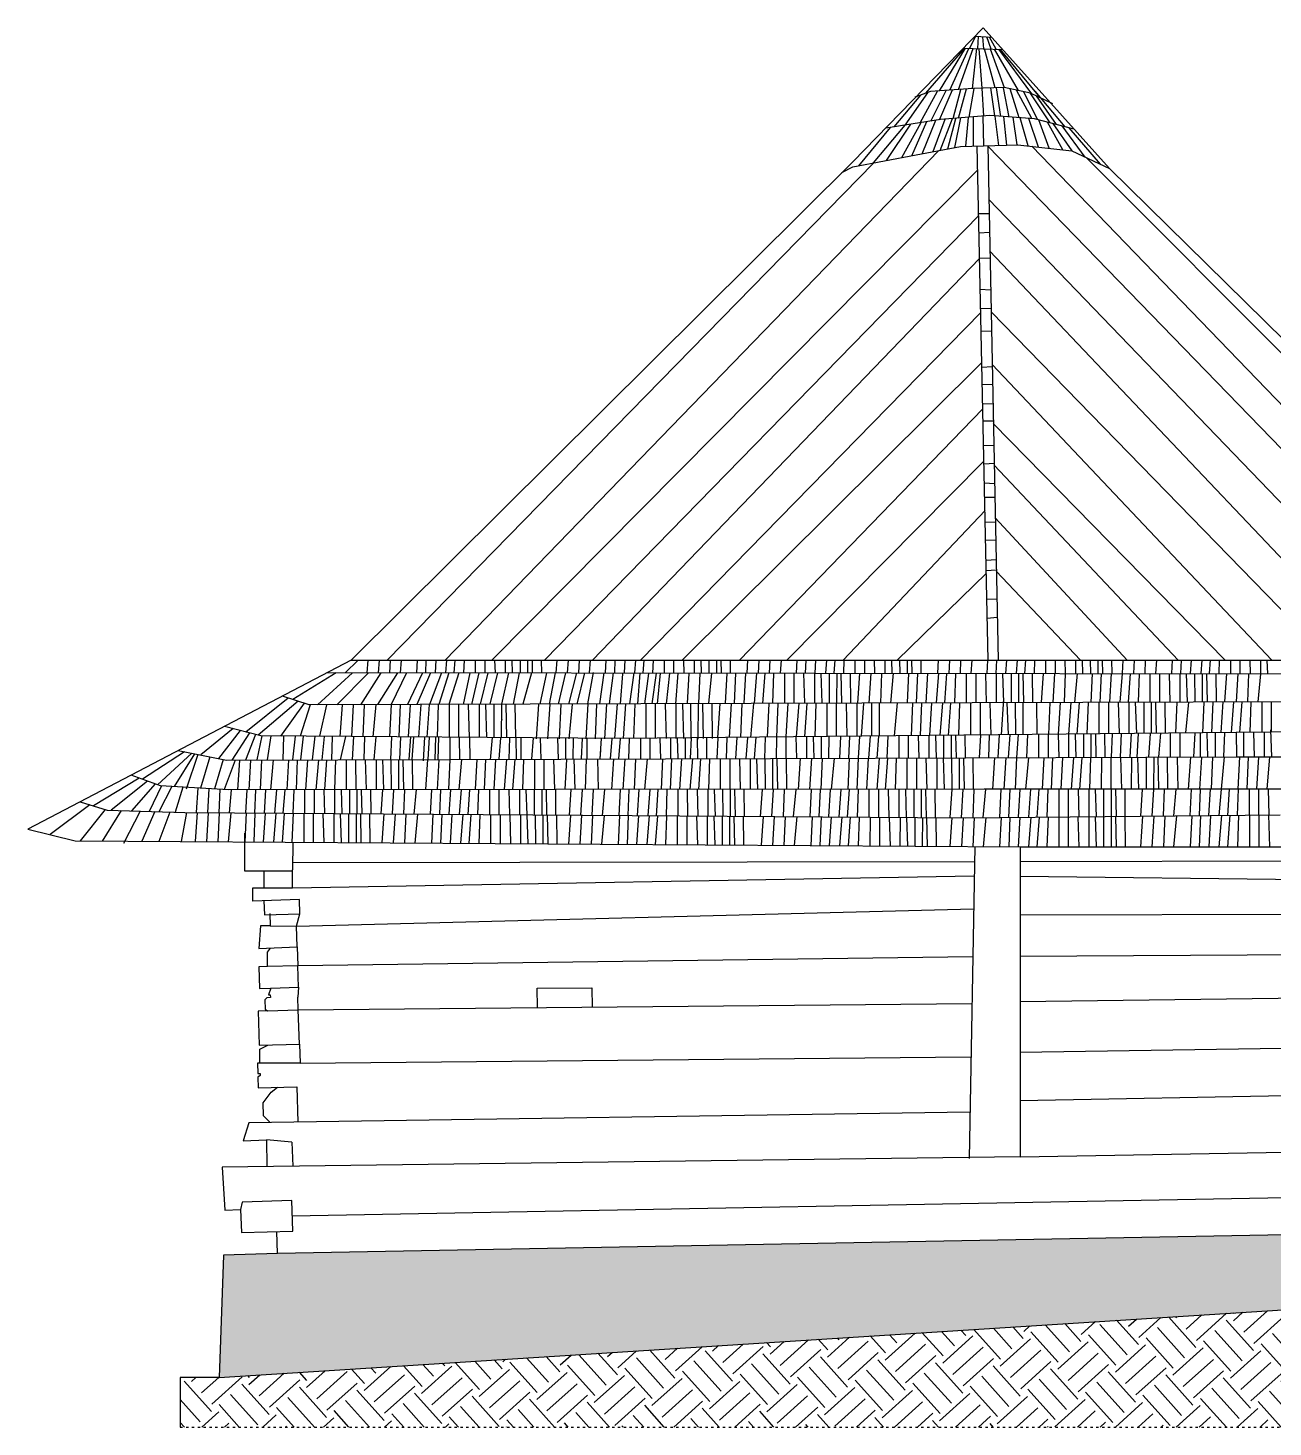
# Model space of a CAD drawing. Header units: millimetres. Extents: x -324080 to 120693, y -32448 to 53734.
# Drawn here: x 58922 to 65323, y 26718 to 33910 of the extents above; entities that cross this region are included whole.
import ezdxf

# ---------------------------------------------------------------- set-up
doc = ezdxf.new("R2010")
doc.units = ezdxf.units.MM
doc.linetypes.add('ACAD_ISO03W100', pattern=[30, 12, -18])

msp = doc.modelspace()

# ---------------------------------------------------------------- hatches: boundary and pattern name
at = {"transparency": 33554687}
h = msp.add_hatch(dxfattribs=at)
h.set_pattern_fill('GRAVEL', color=256, scale=22, angle=1.725713)
h.set_pattern_definition([(229.7385, (1336.146, -1239.92), (-4316.91894, -5161.54431), [75.1787, -7442.7064]), (186.695454, (1287.56, -1297.288), (6685.730477, 760.4845735), [129.009, -12771.8908]), (134.23616, (1159.43, -1312.33), (5770.575363, -5975.730434), [90.966, -9005.639]), (268.999402, (945.805, -1458.53), (221.983242, 11187.759243), [117.481, -11630.6162]), (294.559368, (943.753, -1575.992), (-2994.670757, 6618.417818), [115.1994, -11404.7577]), (358.999402, (991.634, -1680.77), (-11187.759243, 221.983242), [117.481, -11630.6162]), (39.419954, (1109.097, -1682.821), (-7092.8235434, -5804.2316926), [155.3626, -15380.8854]), (73.981042, (1229.117, -1584.166), (3539.606234, 12405.8213444), [146.6783, -14521.1565]), (123.15528, (1269.593, -1443.183), (-4687.138585, 7126.479875), [117.879, -11670.02]), (176.96207, (1205.124, -1344.496), (6160.840258, -373.436733), [134.577, -6594.266]), (224.12315, (1070.737, -1337.364), (-6517.448824, -6345.9500807), [174.037, -17229.69]), (140.53979, (1498.934, -1447.455), (-4010.79487, 3233.482164), [59.401, -5880.7245]), (173.19495, (1453.072, -1409.703), (7294.761532, -898.326953), [113.01, -11188.0206]), (226.7257, (1340.86, -1396.3), (16.8282, -558.5466), [79.026, -711.2365]), (204.9243, (1299.74, -1330.464), (2759.07644, 1201.233936), [42.557, -4213.137]), (293.52712, (1261.15, -1348.4), (-609.03105, 1658.8115), [60.1844, -2949.0457]), (32.68947, (1285.17, -1403.58), (1641.98333, 1167.5776), [97.7503, -3160.5856]), (163.29076, (1367.44, -1350.79), (1133.92127, -524.89022), [70.683, -1696.3976]), (18.115254, (937.19, -1358.16), (5534.981042, 1843.921318), [99.0194, -9802.942]), (72.07189, (1031.3, -1327.37), (-2049.076393, -6211.324755), [83.0718, -8224.0874]), (294.9243, (1364.074, -1239.08), (-1201.233936, 2759.07644), [85.1136, -4170.5804]), (345.336173, (1399.942, -1316.264), (-5635.950036, 1507.358005), [99.0194, -9802.942]), (341.16967, (947.624, -1704.46), (-2826.3891, 1032.95228), [95.4877, -4678.9015]), (296.500854, (1038, -1735.28), (-2977.842595, 6059.871263), [80.008, -7920.7905]), (68.52712, (1386.49, -1797.456), (1032.95228, 2826.3891), [85.1136, -4170.5804]), (19.07974, (1417.644, -1718.25), (-7193.792538, -2452.95237), [93.6722, -9273.5227]), (71.16967, (1112.8, -1805.7), (-1032.95228, -2826.3891), [47.744, -4726.6454]), (103.03565, (1352.97, -1798.47), (-625.85922, 2217.35805), [28.4932, -2820.839]), (167.68947, (1346.55, -1770.7), (1692.46783, -508.06206), [115.1994, -2188.792]), (187.73472, (1233.997, -1746.145), (5568.637373, 726.828211), [106.7587, -10569.1003]), (305.41578, (1286.69, -1453.85), (-592.2029, 1100.26494), [80.5913, -1934.191]), (354.88294, (1333.39, -1519.529), (9528.947747, -831.014291), [140.7025, -13929.522]), (62.67111, (1473.53, -1532.08), (-2116.389056, -3977.13854), [57.532, -5695.6663]), (91.7257, (1499.94, -1480.97), (-575.3747, 541.7184), [33.528, -525.272]), (121.98215, (1222.32, -1729.725), (2351.983375, -3842.513215), [77.6307, -7685.467]), (49.7385, (1181.204, -1663.877), (4316.91894, 5161.54431), [150.3574, -7367.5277]), (1.7257, (1278.4, -1549.14), (541.7184, 575.3747), [145.288, -413.512]), (327.03056, (1423.6, -1544.764), (5703.2627, -3741.544217), [88.354, -8747.0497]), (255.78032, (1497.724, -1592.845), (-491.23389, -2251.01438), [81.3624, -3986.763]), (209.37169, (1477.738, -1671.715), (-10444.1028674, -5905.2006854), [132.472, -13114.742]), (177.151792, (1362.294, -1736.689), (-7277.933366, 339.7804003), [140.1465, -13874.4862])])
h.paths.add_polyline_path([(60205.56, 27609.53), (59927.62, 27601.16), (59904.89, 26972.75), (68080.18, 27493.37), (68063.37, 27757.38), (67597.67, 27750.06), (67334.47, 27742.13)])
h = msp.add_hatch(dxfattribs=at)
h.set_pattern_fill('EARTH', color=256, scale=33, angle=42)
h.paths.add_polyline_path([(68280.18, 27493.37), (68080.18, 27493.37), (59904.89, 26972.75), (59704.89, 26972.75), (59704.89, 26717.9), (68280.18, 26717.9)])

# ---------------------------------------------------------------- linework, layer by layer
for p, q in [((63832.78, 33910.44), (63162.67, 33222.47)), ((63801.43, 33878.25), (63801.43, 33878.26)), ((63832.78, 33910.44), (64482.99, 33188.11)), ((63538.41, 33575.67), (63739.25, 33805.96)), ((63609.3, 33586.62), (63742.79, 33805.86)), ((63661.63, 33590.6), (63759.22, 33805.4)), ((63732.02, 33806.17), (63934.12, 33800.43)), ((63763.54, 33805.28), (63796.11, 33868)), ((63791.74, 33868.31), (63877.05, 33862.38)), ((63805.09, 33804.1), (63808.66, 33867.13)), ((63836.67, 33803.2), (63831.79, 33865.52)), ((63873.81, 33802.15), (63852.45, 33864.09)), ((63899.42, 33801.42), (63865.98, 33863.15)), ((63706.47, 33594), (63781.4, 33804.77)), ((63777.67, 33599.42), (63800.38, 33804.23)), ((63827.86, 33600.78), (63812.8, 33803.88)), ((63895.42, 33602.47), (63839.27, 33803.13)), ((63943.06, 33603.21), (63870.16, 33802.25)), ((64014.54, 33588.61), (63891.39, 33801.65)), ((64083.85, 33572.23), (63914.38, 33800.99)), ((64117.91, 33564.17), (63919.97, 33800.84)), ((63779.82, 33599.58), (63562.32, 33583.05)), ((63564.37, 33432.05), (63643.04, 33589.18)), ((63608.65, 33438.89), (63676.17, 33591.7)), ((63679.06, 33444.81), (63718.27, 33594.9)), ((63706.03, 33446.95), (63747.31, 33597.11)), ((63760.67, 33451.28), (63787, 33599.76)), ((63941.12, 33603.61), (63779.82, 33599.58)), ((63836.5, 33457.29), (63828, 33600.78)), ((63892.34, 33457.94), (63871.94, 33601.88)), ((63924.41, 33455.66), (63902.23, 33602.64)), ((63966.51, 33452.67), (63937.71, 33603.52)), ((64075.92, 33576.07), (63941.12, 33603.61)), ((64018.32, 33448.99), (63971.37, 33597.43)), ((64083.76, 33444.34), (64005.29, 33590.5)), ((63376.17, 33402.96), (63513.43, 33565.28)), ((63431.38, 33411.49), (63548.36, 33576.81)), ((63562.32, 33583.05), (63482.48, 33554.03)), ((63509.53, 33423.57), (63599.02, 33585.84)), ((64114.76, 33438.93), (64039.92, 33583.42)), ((64178.05, 33422.7), (64074.68, 33576.32)), ((64190.75, 33520.49), (64075.92, 33576.07)), ((64255.22, 33402.59), (64099.75, 33585.93)), ((64209.65, 33414.37), (64106.51, 33561.26)), ((63867.26, 33459.72), (63613.25, 33439.6)), ((63651.88, 33288.92), (63692.15, 33445.85)), ((63687.86, 33295.7), (63717.75, 33447.88)), ((63743.7, 33301.99), (63757.25, 33451.01)), ((63783.41, 33303.19), (63783.83, 33453.11)), ((63836.95, 33304.8), (63833.76, 33457.07)), ((64097.4, 33443.38), (63867.26, 33459.72)), ((63913.46, 33307.11), (63894.25, 33457.81)), ((63954.98, 33308.36), (63939, 33454.63)), ((64008.37, 33309.97), (63986.85, 33451.23)), ((64063.9, 33304.19), (64023.98, 33448.59)), ((64117.42, 33298.14), (64068.47, 33445.43)), ((63354.8, 33399.66), (63191.92, 33202.25)), ((63269.48, 33216.86), (63431.58, 33411.53)), ((63613.25, 33439.6), (63332.49, 33396.21)), ((63335.94, 33229.39), (63461.74, 33416.19)), ((63414.65, 33244.22), (63514.78, 33424.38)), ((63466.47, 33253.98), (63543.51, 33428.82)), ((63519.81, 33264.03), (63590.13, 33436.03)), ((63576.31, 33274.68), (63637.33, 33441.51)), ((63611.57, 33281.32), (63676.27, 33444.59)), ((64300.44, 33390.9), (64097.4, 33443.38)), ((64173.15, 33291.85), (64119.09, 33437.82)), ((64242.08, 33284.06), (64163.2, 33426.51)), ((64290.27, 33278.27), (64193.14, 33418.83)), ((64357.57, 33246.78), (64239.12, 33406.9)), ((64436.59, 33209.82), (64274.91, 33397.5)), ((63717.03, 33301.19), (64011.81, 33310.07)), ((63858.94, 30660.73), (63802.62, 33303.77)), ((63856.26, 33305.39), (63910.11, 30660.73)), ((66421.29, 30660.73), (63856.32, 33302.54)), ((64011.81, 33310.07), (64289.29, 33278.73)), ((64083.25, 33302), (66634.11, 30660.73)), ((61066.98, 30660.73), (63605.85, 33280.24)), ((63163.3, 33196.86), (63488.32, 33258.1)), ((63488.32, 33258.1), (63717.03, 33301.19)), ((64289.29, 33278.73), (64483.03, 33188.09)), ((66940.28, 30660.73), (64363.03, 33244.23)), ((63162.67, 33222.47), (60584.37, 30660.73)), ((60768.25, 30660.73), (63271.05, 33217.16)), ((63805.23, 33181.32), (61306.64, 30660.73)), ((63107.24, 33167.4), (63163.3, 33196.86)), ((67052.18, 30660.73), (64482.92, 33188.19)), ((63861.89, 33029.03), (66143.21, 30660.73)), ((63810.23, 32946.85), (61577.52, 30660.73)), ((63810.03, 32956.12), (63863.35, 32957.15)), ((63812.12, 32858.03), (63865.31, 32860.67)), ((63814.86, 32729.25), (63868.03, 32727.47)), ((65863.72, 30660.73), (63867.29, 32763.84)), ((61823.77, 30660.73), (63814.94, 32725.79)), ((63818.32, 32566.97), (63871.34, 32564.75)), ((62071.73, 30660.73), (63820.88, 32447.12)), ((63820.43, 32468.11), (63873.26, 32470.55)), ((63873.66, 32450.54), (65618.16, 30660.73)), ((63822.86, 32354.12), (63875.66, 32352.41)), ((63826.34, 32190.81), (62286.12, 30660.73)), ((63826.87, 32165.88), (63879.39, 32169.32)), ((65317.45, 30660.73), (63879.16, 32180.74)), ((63828.75, 32077.81), (63881.22, 32079.39)), ((62580.98, 30660.73), (63831.42, 31952.53)), ((63830.88, 31977.88), (63883.26, 31979.45)), ((63832.73, 31890.89), (63885.05, 31891.18)), ((63871.84, 31891.17), (63871.9, 31891.11)), ((63885.33, 31877.4), (65077.78, 30660.73)), ((63835.43, 31763.97), (63887.61, 31765.54)), ((63837.14, 31684.09), (62823.29, 30660.73)), ((63837.45, 31669.19), (63889.5, 31672.81)), ((64835.13, 30660.73), (63889.72, 31662.04)), ((63839.51, 31572.69), (63891.61, 31569.02)), ((63841.08, 31499.18), (63893.06, 31498.18)), ((63113.33, 30660.73), (63842.55, 31429.83)), ((63843.79, 31371.81), (63895.66, 31370.43)), ((64573.13, 30660.73), (63895.23, 31391.59)), ((63845.77, 31278.84), (63897.54, 31277.91)), ((63848.01, 31173.7), (63899.59, 31177.15)), ((63390.78, 30660.73), (63849.42, 31107.5)), ((63849.14, 31120.84), (63900.68, 31123.9)), ((64334.11, 30660.73), (63900.81, 31117.49)), ((63852.27, 30973.98), (63903.69, 30976.01)), ((63854.35, 30876.3), (63905.63, 30880.74)), ((60584.37, 30660.73), (58921.79, 29792.04)), ((60620.33, 30660.73), (60552.6, 30595.98)), ((60584.37, 30660.73), (67052.18, 30660.73)), ((60668.95, 30660.73), (60664.49, 30595.86)), ((60727.01, 30660.73), (60723.13, 30595.79)), ((60783.72, 30660.73), (60780.97, 30595.73)), ((60841.42, 30660.73), (60835.5, 30595.67)), ((60922.18, 30660.73), (60918.9, 30595.58)), ((60968.04, 30660.73), (60965.36, 30595.53)), ((61018.91, 30660.73), (61014.97, 30595.47)), ((61074.06, 30660.73), (61068.82, 30595.42)), ((61116.6, 30660.73), (61111.87, 30595.37)), ((61164.23, 30660.73), (61161.88, 30595.31)), ((61221.48, 30660.73), (61221.34, 30595.25)), ((61270.16, 30660.73), (61270.27, 30595.2)), ((61321.37, 30660.73), (61323.27, 30595.14)), ((61375.69, 30660.73), (61375.59, 30595.08)), ((61409.89, 30660.73), (61412.06, 30595.04)), ((61451.64, 30660.73), (61451.89, 30595)), ((61491.9, 30594.95), (61492.13, 30660.73)), ((61516.6, 30594.93), (61515.18, 30660.73)), ((61563.23, 30594.88), (61562.48, 30660.73)), ((61640.55, 30660.73), (61636.02, 30594.8)), ((61698.57, 30660.73), (61694.62, 30594.73)), ((61755.21, 30660.73), (61752.42, 30594.67)), ((61813.11, 30660.73), (61807.08, 30594.61)), ((61893.7, 30660.73), (61890.37, 30594.52)), ((61939.53, 30660.73), (61936.8, 30594.47)), ((61990.47, 30660.73), (61986.47, 30594.42)), ((62045.7, 30660.73), (62040.38, 30594.36)), ((62088.21, 30660.73), (62083.4, 30594.31)), ((62135.69, 30660.73), (62133.31, 30594.26)), ((62192.81, 30660.73), (62192.67, 30594.19)), ((62241.48, 30660.73), (62241.59, 30594.14)), ((62292.58, 30660.73), (62294.51, 30594.08)), ((62347.02, 30660.73), (62346.92, 30594.02)), ((62381.09, 30660.73), (62383.28, 30593.98)), ((62422.95, 30660.73), (62423.2, 30593.94)), ((62463.23, 30593.9), (62463.47, 30660.73)), ((62487.86, 30593.87), (62486.42, 30660.73)), ((62534.52, 30593.82), (62533.76, 30660.73)), ((62622.03, 30660.73), (62617.42, 30593.73)), ((62679.95, 30660.73), (62675.94, 30593.66)), ((62736.42, 30660.73), (62733.57, 30593.6)), ((62794.82, 30660.73), (62788.7, 30593.54)), ((62874.99, 30660.73), (62871.6, 30593.45)), ((62920.72, 30660.73), (62917.95, 30593.4)), ((62971.86, 30660.73), (62967.8, 30593.35)), ((63027.3, 30660.73), (63021.89, 30593.29)), ((63069.72, 30660.73), (63064.84, 30593.24)), ((63116.83, 30660.73), (63114.4, 30593.19)), ((63173.59, 30660.73), (63173.45, 30593.12)), ((63222.22, 30660.73), (63222.33, 30593.07)), ((63273.04, 30660.73), (63275, 30593.01)), ((63327.8, 30660.73), (63327.7, 30592.95)), ((63361.5, 30660.73), (63363.73, 30592.91)), ((63403.67, 30660.73), (63403.92, 30592.87)), ((63444.02, 30592.83), (63444.26, 30660.73)), ((63468.42, 30592.8), (63466.96, 30660.73)), ((63515.17, 30592.75), (63514.4, 30660.73)), ((63602.52, 30660.73), (63597.84, 30592.66)), ((63660.44, 30660.73), (63656.37, 30592.6)), ((63716.9, 30660.73), (63714.01, 30592.53)), ((63775.32, 30660.73), (63769.11, 30592.47)), ((63855.47, 30660.73), (63852.03, 30592.38)), ((63901.2, 30660.73), (63898.38, 30592.33)), ((63952.35, 30660.73), (63948.22, 30592.28)), ((64007.79, 30660.73), (64002.3, 30592.22)), ((64050.22, 30660.73), (64045.26, 30592.17)), ((64097.3, 30660.73), (64094.84, 30592.12)), ((64154.05, 30660.73), (64153.91, 30592.05)), ((64202.68, 30660.73), (64202.79, 30592)), ((64253.48, 30660.73), (64255.48, 30591.94)), ((64308.26, 30660.73), (64308.15, 30591.89)), ((64341.95, 30660.73), (64344.21, 30591.85)), ((64384.12, 30660.73), (64384.38, 30591.8)), ((64424.48, 30591.76), (64424.72, 30660.73)), ((64448.89, 30591.73), (64447.41, 30660.73)), ((64495.64, 30591.68), (64494.86, 30660.73)), ((64552.1, 30660.73), (64547.35, 30591.63)), ((64610.1, 30660.73), (64605.96, 30591.56)), ((64666.7, 30660.73), (64663.77, 30591.5)), ((64724.71, 30660.73), (64718.4, 30591.44)), ((64805.21, 30660.73), (64801.72, 30591.35)), ((64851.01, 30660.73), (64848.16, 30591.3)), ((64902, 30660.73), (64897.81, 30591.24)), ((64957.27, 30660.73), (64951.7, 30591.18)), ((64999.76, 30660.73), (64994.73, 30591.14)), ((65047.17, 30660.73), (65044.67, 30591.08)), ((65104.2, 30660.73), (65104.06, 30591.02)), ((65152.86, 30660.73), (65152.98, 30590.97)), ((65203.9, 30660.73), (65205.93, 30590.91)), ((65258.42, 30660.73), (65258.31, 30590.85)), ((65292.4, 30660.73), (65294.7, 30590.81)), ((60506.33, 30596.03), (60283.18, 30458.51)), ((60589.94, 30595.94), (60410.55, 30430.7)), ((60460.63, 30596.08), (67200.3, 30588.73)), ((60673.09, 30595.85), (60509.5, 30431.02)), ((60736.35, 30595.78), (60631.48, 30431.41)), ((60821.04, 30595.69), (60719.35, 30431.69)), ((60868.66, 30595.63), (60789.08, 30431.91)), ((60950.27, 30595.54), (60872.51, 30432.18)), ((60991.35, 30595.5), (60921.27, 30432.3)), ((61048.67, 30595.44), (60986.97, 30432.54)), ((61086.32, 30595.4), (61034.85, 30432.7)), ((61136.48, 30595.34), (61086.25, 30432.86)), ((61193.07, 30595.28), (61159.05, 30433.09)), ((61239.62, 30595.23), (61202.63, 30433.23)), ((61285.92, 30595.18), (61247.02, 30433.37)), ((61335.86, 30595.12), (61297.15, 30433.53)), ((61393.06, 30595.06), (61356.74, 30433.72)), ((61448.12, 30595), (61416.43, 30433.91)), ((61510.44, 30594.93), (61465.88, 30434.28)), ((61587.32, 30594.85), (61553.55, 30434.35)), ((61632.31, 30594.8), (61600.97, 30434.5)), ((61684.99, 30594.74), (61648.6, 30434.65)), ((61742.01, 30594.68), (61700.42, 30434.82)), ((61783.81, 30594.64), (61744.28, 30434.96)), ((61828.1, 30597.58), (61798.07, 30435.13)), ((61882.05, 30594.53), (61861.02, 30435.33)), ((61930.38, 30595.63), (61910.33, 30435.49)), ((61979.16, 30589.57), (61966.13, 30435.67)), ((62036.21, 30594.36), (62015.33, 30435.82)), ((62067.17, 30594.33), (62055.3, 30435.95)), ((62111.67, 30591.04), (62092.16, 30436.07)), ((62131.94, 30436.2), (62152.83, 30594.23)), ((62158.68, 30436.28), (62173.53, 30594.21)), ((62204.27, 30436.43), (62221.79, 30594.16)), ((62262.33, 30594.11), (62251.51, 30436.58)), ((62319.91, 30594.05), (62310.51, 30436.77)), ((62375.71, 30593.99), (62369.06, 30436.95)), ((62435.96, 30593.93), (62421.68, 30437.12)), ((62514.57, 30593.84), (62506.71, 30437.39)), ((62559.96, 30593.79), (62553.53, 30437.54)), ((62611.82, 30593.73), (62602.41, 30437.7)), ((62668, 30593.67), (62655.52, 30437.87)), ((62710.13, 30593.63), (62698.87, 30438.01)), ((62755.86, 30593.58), (62750.28, 30438.17)), ((62811.35, 30593.52), (62811.03, 30438.36)), ((62859.84, 30593.46), (62860.1, 30438.52)), ((62909.63, 30593.41), (62914.12, 30438.69)), ((62965.54, 30593.35), (62965.31, 30438.86)), ((62997.96, 30593.31), (63003.03, 30438.98)), ((63041.21, 30593.27), (63041.79, 30439.1)), ((63081.54, 30439.23), (63082.08, 30593.22)), ((63107.16, 30439.31), (63103.84, 30593.2)), ((63153.41, 30439.46), (63151.66, 30593.15)), ((63197.5, 30593.1), (63186.95, 30439.56)), ((63255.08, 30593.03), (63245.93, 30439.75)), ((63310.89, 30592.97), (63304.41, 30439.94)), ((63371.13, 30592.91), (63357.21, 30440.11)), ((63449.75, 30592.82), (63442.09, 30440.38)), ((63495.14, 30592.77), (63488.88, 30440.53)), ((63547, 30592.72), (63537.82, 30440.68)), ((63603.17, 30592.65), (63591.01, 30440.85)), ((63645.3, 30592.61), (63634.33, 30440.99)), ((63691.04, 30592.56), (63685.61, 30441.15)), ((63746.54, 30592.5), (63746.23, 30441.35)), ((63795.03, 30592.44), (63795.28, 30441.5)), ((63844.83, 30592.39), (63849.2, 30441.68)), ((63900.73, 30592.33), (63900.5, 30441.84)), ((63933.16, 30592.29), (63938.1, 30441.96)), ((63976.4, 30592.25), (63976.97, 30442.08)), ((64016.74, 30442.21), (64017.26, 30592.2)), ((64042.26, 30442.29), (64039.03, 30592.18)), ((64088.56, 30442.44), (64086.85, 30592.13)), ((64141.91, 30592.07), (64131.63, 30442.58)), ((64199.44, 30592), (64190.52, 30442.76)), ((64255.15, 30591.94), (64248.85, 30442.95)), ((64315.65, 30591.88), (64302.1, 30443.12)), ((64394.06, 30591.79), (64386.6, 30443.39)), ((64439.4, 30591.74), (64433.3, 30443.54)), ((64491.36, 30591.69), (64482.43, 30443.7)), ((64547.63, 30591.62), (64535.79, 30443.87)), ((64589.72, 30591.58), (64579.05, 30444)), ((64635.27, 30591.53), (64629.98, 30444.17)), ((64690.59, 30591.47), (64690.29, 30444.36)), ((64739.06, 30591.42), (64739.31, 30444.52)), ((64788.72, 30591.36), (64792.97, 30444.69)), ((64844.78, 30591.3), (64844.56, 30444.85)), ((64877.02, 30591.27), (64881.84, 30444.97)), ((64920.42, 30591.22), (64920.97, 30445.1)), ((64960.81, 30445.22), (64961.32, 30591.17)), ((64986.11, 30445.3), (64982.96, 30591.15)), ((65032.49, 30445.45), (65030.84, 30591.1)), ((65084.72, 30591.04), (65074.72, 30445.59)), ((65142.2, 30590.98), (65133.53, 30445.77)), ((65197.82, 30590.92), (65191.68, 30445.96)), ((65258.58, 30590.85), (65245.4, 30446.13)), ((64582.72, 30497.3), (64582.71, 30494.67)), ((60042.37, 30291.35), (60259.06, 30466.58)), ((60311.58, 30449.01), (60104.96, 30275.07)), ((60341.51, 30439.01), (60220.94, 30270.45)), ((60366.76, 30430.56), (60230.84, 30476.01)), ((60373.01, 30430.58), (60322.08, 30269.68)), ((67228.15, 30452.46), (60366.76, 30430.56)), ((60457.34, 30430.85), (60419.9, 30268.93)), ((60536.95, 30431.11), (60525.75, 30268.11)), ((60594.68, 30431.29), (60584.91, 30267.66)), ((60650.75, 30431.47), (60643.8, 30267.21)), ((60710.31, 30431.66), (60695.3, 30266.81)), ((60789.58, 30432.95), (60781.2, 30266.15)), ((60835.05, 30432.06), (60828.21, 30265.79)), ((60886.66, 30432.22), (60876.6, 30265.42)), ((60942.59, 30432.4), (60929.18, 30265.02)), ((60984.84, 30432.54), (60972.69, 30264.68)), ((61031.06, 30432.68), (61025.01, 30264.28)), ((61086.99, 30435.26), (61086.64, 30263.81)), ((61135.53, 30433.02), (61135.81, 30263.43)), ((61185.66, 30433.18), (61190.59, 30263.01)), ((61241.18, 30433.35), (61240.93, 30262.62)), ((61274.02, 30433.46), (61279.65, 30262.33)), ((61316.92, 30433.6), (61317.57, 30262.04)), ((61357.1, 30261.73), (61357.7, 30433.73)), ((61383.47, 30261.53), (61379.75, 30433.8)), ((61426.85, 30486.93), (61426.85, 30487.77)), ((61429.42, 30261.18), (61427.46, 30433.95)), ((61546.54, 30434.33), (61534.25, 30255.52)), ((61604.53, 30434.51), (61593.85, 30255.71)), ((61661.1, 30434.69), (61653.53, 30255.9)), ((61719.26, 30434.88), (61702.99, 30256.27)), ((61799.65, 30435.14), (61790.66, 30256.33)), ((61845.43, 30435.28), (61838.08, 30256.48)), ((61896.49, 30435.45), (61885.7, 30256.64)), ((61951.85, 30435.62), (61937.52, 30256.8)), ((61994.32, 30435.76), (61981.38, 30256.94)), ((62041.59, 30435.91), (62035.17, 30257.11)), ((62098.49, 30436.09), (62098.12, 30257.31)), ((62147.14, 30436.25), (62147.43, 30257.47)), ((62198.05, 30436.41), (62203.23, 30257.65)), ((62252.7, 30436.58), (62252.44, 30257.81)), ((62286.53, 30436.69), (62292.41, 30257.93)), ((62328.59, 30436.82), (62329.27, 30258.05)), ((62368.52, 30254.23), (62369.17, 30439.51)), ((62395.79, 30258.26), (62391.93, 30437.03)), ((62441.38, 30258.41), (62439.35, 30437.18)), ((62479.04, 30437.3), (62466.98, 30261.82)), ((62536.79, 30437.49), (62526.33, 30262.42)), ((62592.9, 30437.67), (62585.5, 30263.01)), ((62652.35, 30437.86), (62636.47, 30263.52)), ((62731.66, 30438.11), (62722.92, 30264.39)), ((62777.2, 30438.26), (62770.07, 30264.86)), ((62828.77, 30438.42), (62818.32, 30265.35)), ((62884.65, 30438.6), (62870.81, 30265.87)), ((62926.91, 30438.73), (62914.44, 30266.31)), ((62973.21, 30438.88), (62967.04, 30266.84)), ((63029.22, 30439.06), (63028.87, 30267.46)), ((63077.77, 30439.21), (63078.05, 30267.96)), ((63127.96, 30439.37), (63132.91, 30268.51)), ((63183.42, 30439.55), (63183.16, 30269.01)), ((63217.84, 30439.66), (63206.13, 30269.24)), ((63259.17, 30439.79), (63259.81, 30269.78)), ((63299.34, 30270.18), (63299.93, 30439.92)), ((63391.04, 30440.21), (63375.62, 30270.95)), ((63470.56, 30440.47), (63462.08, 30271.81)), ((63516.15, 30440.61), (63509.22, 30272.29)), ((63567.62, 30440.78), (63557.48, 30272.77)), ((63623.4, 30440.96), (63609.96, 30273.3)), ((63665.7, 30441.09), (63653.59, 30273.74)), ((63712.19, 30441.24), (63706.2, 30274.27)), ((63768.37, 30441.42), (63768.03, 30274.89)), ((63816.94, 30441.57), (63817.21, 30275.38)), ((63867.27, 30441.73), (63872.08, 30275.93)), ((63937.43, 30462.34), (63926.33, 30276.48)), ((63955.66, 30442.02), (63961.1, 30276.83)), ((63998.35, 30442.15), (63998.97, 30277.21)), ((64038.5, 30277.6), (64039.07, 30442.28)), ((64110.81, 30278.33), (64108.94, 30442.5)), ((64176.56, 30442.72), (64169.82, 30278.92)), ((64228.19, 30442.89), (64218.33, 30279.41)), ((64284.15, 30443.06), (64271.07, 30279.94)), ((64326.38, 30443.2), (64314.6, 30280.38)), ((64372.55, 30443.35), (64366.72, 30280.9)), ((64428.44, 30443.52), (64428.11, 30281.52)), ((64476.97, 30443.68), (64477.24, 30282.01)), ((64527.07, 30443.84), (64531.75, 30282.56)), ((64582.64, 30444.02), (64582.4, 30283.07)), ((64615.43, 30444.12), (64620.71, 30283.45)), ((64658.37, 30444.26), (64658.97, 30283.83)), ((64698.6, 30284.23), (64699.15, 30444.39)), ((64724.62, 30284.49), (64721.17, 30444.46)), ((64770.71, 30284.96), (64768.89, 30444.61)), ((64829.3, 30444.8), (64822.56, 30285.48)), ((64888.4, 30444.99), (64873.92, 30285.99)), ((64968, 30445.25), (64960.04, 30286.86)), ((65013.61, 30445.39), (65007.11, 30287.33)), ((65065.04, 30445.56), (65055.53, 30287.82)), ((65120.78, 30445.73), (65108.17, 30288.35)), ((65163.1, 30445.87), (65151.74, 30288.78)), ((65209.67, 30446.02), (65204.04, 30289.31)), ((65265.92, 30446.2), (65265.59, 30289.93)), ((65314.49, 30446.35), (65314.75, 30290.42)), ((61357.54, 30357.62), (61357.43, 30356.11)), ((63259.52, 30364.23), (63259.45, 30363.41)), ((59977.23, 30308.29), (59810.12, 30172.83)), ((60012.28, 30299.18), (59900.6, 30154.91)), ((60119.73, 30271.23), (59932.24, 30319.99)), ((60061.6, 30286.35), (59969.22, 30146.74)), ((64961.05, 30286.87), (61981.38, 30256.94)), ((64348.22, 30280.71), (64348.68, 30160.53)), ((64388.32, 30160.65), (64388.74, 30281.12)), ((64414.29, 30160.73), (64411.69, 30281.35)), ((64460.4, 30160.88), (64459.03, 30281.83)), ((64497.14, 30282.21), (64491.05, 30160.98)), ((64542.83, 30282.67), (64537.83, 30161.12)), ((64594.14, 30283.18), (64586.79, 30161.28)), ((64630.04, 30283.54), (64622.74, 30161.39)), ((64692.17, 30284.17), (64683.3, 30161.58)), ((64745.24, 30284.7), (64734.04, 30161.74)), ((64795.42, 30285.21), (64795.17, 30161.93)), ((64844.01, 30285.69), (64844.22, 30162.09)), ((64922.13, 30286.48), (64914.64, 30162.31)), ((64949.62, 30286.75), (64949.44, 30162.42)), ((66913.49, 30306.48), (64961.05, 30286.87)), ((64982.93, 30287.09), (64987.02, 30162.54)), ((65025.43, 30287.52), (65025.9, 30162.66)), ((65073.82, 30288), (65068.52, 30162.79)), ((65137.49, 30163.01), (65136.06, 30288.63)), ((65171.86, 30288.99), (65172.07, 30163.12)), ((65222.32, 30289.49), (65225.97, 30163.29)), ((65277.48, 30290.05), (65277.29, 30163.45)), ((65310.34, 30301.49), (65314.88, 30163.57)), ((60092.31, 30278.36), (60039.48, 30146.96)), ((60124.84, 30271.19), (60097.77, 30147.14)), ((61981.38, 30256.94), (60119.73, 30271.23)), ((60171.29, 30270.83), (60151.96, 30147.31)), ((60236.09, 30270.34), (60231.62, 30147.56)), ((60295.03, 30269.88), (60282.47, 30147.72)), ((60336.18, 30269.57), (60323.67, 30147.85)), ((60395.92, 30269.11), (60383.48, 30148.04)), ((60444.54, 30268.74), (60433.15, 30148.2)), ((60486.3, 30268.42), (60481.92, 30148.35)), ((60553.59, 30267.9), (60527.53, 30148.49)), ((60596.04, 30267.57), (60588.94, 30148.69)), ((60652.88, 30267.14), (60647.87, 30148.87)), ((60710.12, 30266.7), (60699.4, 30149.04)), ((60791.21, 30266.08), (60785.34, 30149.31)), ((60837.15, 30265.72), (60832.37, 30149.45)), ((60887.8, 30265.34), (60880.82, 30149.61)), ((60903.2, 30265.22), (60895.26, 30149.65)), ((60961.21, 30264.77), (60953.88, 30142.17)), ((60985.31, 30264.59), (60977.01, 30149.91)), ((61017.88, 30264.34), (61013.04, 30150.02)), ((61033.33, 30264.22), (61029.24, 30150.07)), ((61090.97, 30263.78), (61090.74, 30150.27)), ((61139.7, 30263.4), (61139.89, 30150.42)), ((61191.26, 30263.01), (61194.52, 30150.59)), ((61308.08, 30262.11), (61298.87, 30147.16)), ((61350.6, 30261.78), (61342.59, 30151.06)), ((61398.27, 30261.42), (61394.31, 30151.22)), ((61433.42, 30151.35), (61432.17, 30261.16)), ((61455.57, 30260.98), (61455.35, 30151.42)), ((61518.73, 30260.49), (61511.25, 30151.59)), ((61555.56, 30260.21), (61558.7, 30151.74)), ((61644.11, 30259.53), (61647.65, 30152.02)), ((61685.76, 30259.21), (61686.16, 30152.14)), ((61725.84, 30152.27), (61726.22, 30258.9)), ((61771.73, 30258.55), (61766.39, 30152.4)), ((61797.84, 30152.49), (61796.64, 30258.36)), ((61868.47, 30257.81), (61862.12, 30152.7)), ((61923.67, 30257.38), (61915.3, 30152.86)), ((61966.15, 30257.06), (61958.62, 30153)), ((62013.65, 30257.27), (62009.92, 30153.16)), ((62070.77, 30257.84), (62070.55, 30153.35)), ((62119.43, 30258.33), (62119.61, 30153.51)), ((62170.49, 30258.84), (62173.54, 30153.68)), ((62224.99, 30259.39), (62224.83, 30153.84)), ((62258.97, 30259.73), (62262.45, 30153.96)), ((62300.9, 30260.15), (62301.3, 30154.08)), ((62331.12, 30260.45), (62326.62, 30154.16)), ((62366.6, 30154.29), (62364.31, 30260.79)), ((62412.89, 30154.43), (62411.68, 30261.26)), ((62469.46, 30261.84), (62464.07, 30154.59)), ((62515.55, 30262.31), (62511.12, 30154.74)), ((62566.03, 30262.81), (62559.52, 30154.89)), ((62620.81, 30263.36), (62612.13, 30155.06)), ((62663.54, 30263.79), (62655.68, 30155.2)), ((62711.91, 30264.28), (62708, 30155.36)), ((62769.82, 30264.86), (62769.6, 30155.55)), ((62818.57, 30269.41), (62818.76, 30155.71)), ((62870.28, 30265.87), (62873.46, 30155.88)), ((62924.05, 30266.41), (62923.89, 30156.04)), ((62958.84, 30266.76), (62962.48, 30156.16)), ((63000.09, 30267.17), (63000.51, 30156.28)), ((63040.07, 30156.41), (63040.46, 30267.58)), ((63099.99, 30268.18), (63094.38, 30156.58)), ((63145.89, 30268.64), (63141.28, 30156.73)), ((63196.76, 30269.15), (63189.99, 30156.88)), ((63251.95, 30269.7), (63242.92, 30157.05)), ((63294.51, 30270.13), (63286.34, 30157.18)), ((63342.15, 30270.61), (63338.08, 30157.34)), ((63399.36, 30271.18), (63399.13, 30157.54)), ((63448.04, 30271.67), (63448.23, 30157.69)), ((63499.18, 30272.19), (63502.5, 30157.86)), ((63553.58, 30272.73), (63553.41, 30158.02)), ((63587.67, 30273.07), (63591.45, 30158.14)), ((63629.51, 30273.5), (63629.94, 30158.26)), ((63669.62, 30158.39), (63670.03, 30273.9)), ((63695.47, 30158.47), (63692.97, 30274.13)), ((63741.63, 30158.62), (63740.31, 30274.61)), ((63818.69, 30275.4), (63812.83, 30158.84)), ((63864.59, 30275.86), (63859.78, 30158.99)), ((63915.46, 30276.37), (63908.39, 30159.14)), ((63970.64, 30276.92), (63961.21, 30159.31)), ((64013.21, 30277.35), (64004.68, 30159.44)), ((64060.85, 30277.83), (64056.61, 30159.61)), ((64118.08, 30278.4), (64117.83, 30159.8)), ((64166.75, 30278.89), (64166.95, 30159.95)), ((64217.9, 30279.4), (64221.36, 30160.13)), ((64272.3, 30279.95), (64272.12, 30160.29)), ((64306.39, 30280.29), (64310.33, 30160.41)), ((59726.56, 30189.37), (59511.32, 30047.81)), ((59764.35, 30181.89), (59588.48, 30019.38)), ((59778.17, 30179.15), (59673.5, 30010.04)), ((59694.42, 30195.74), (59942.32, 30146.65)), ((59794.66, 30175.89), (59734.9, 29997.26)), ((59857.43, 30163.46), (59809.08, 30002.42)), ((59925.99, 30149.88), (59880.52, 29998.4)), ((59987.16, 30146.79), (59930.17, 29995.61)), ((59942.32, 30146.65), (61660.98, 30152.06)), ((60008.95, 30146.86), (59998.47, 29994.34)), ((60066.56, 30147.04), (60057.43, 29994.37)), ((60122.39, 30147.22), (60115.92, 29994.41)), ((60182.61, 30147.41), (60168.68, 29994.43)), ((60261.27, 30147.66), (60253.57, 29994.48)), ((60306.67, 30147.8), (60300.36, 29994.51)), ((60358.54, 30147.96), (60349.28, 29994.53)), ((60414.74, 30148.14), (60402.43, 29994.56)), ((60456.88, 30148.27), (60445.76, 29994.58)), ((60502.6, 30148.42), (60497.08, 29994.61)), ((60558.07, 30148.59), (60557.75, 29994.64)), ((60606.56, 30148.74), (60606.81, 29994.67)), ((60656.32, 30148.9), (60660.79, 29994.7)), ((60712.26, 30149.08), (60712.03, 29994.73)), ((60744.62, 30149.18), (60749.7, 29994.75)), ((60787.92, 30149.31), (60788.51, 29994.77)), ((60828.26, 29994.79), (60828.8, 30149.44)), ((60853.85, 29994.81), (60850.51, 30149.51)), ((60900.12, 29994.83), (60898.36, 30149.66)), ((60976.8, 30149.91), (60966.15, 29994.87)), ((61034.41, 30150.09), (61025.14, 29994.9)), ((61090.26, 30150.27), (61083.68, 29994.93)), ((61150.45, 30150.46), (61136.28, 29994.96)), ((61229.14, 30150.7), (61221.31, 29995)), ((61274.54, 30150.85), (61268.13, 29995.03)), ((61326.4, 30151.01), (61316.99, 29995.06)), ((61382.58, 30151.19), (61370.07, 29995.08)), ((61424.73, 30151.32), (61413.43, 29995.11)), ((61470.48, 30151.46), (61464.87, 29995.14)), ((61525.97, 30151.64), (61525.65, 29995.17)), ((61574.46, 30151.79), (61574.72, 29995.2)), ((61624.24, 30151.95), (61628.79, 29995.23)), ((61660.98, 30152.06), (63277.56, 30157.15)), ((61660.98, 30152.06), (63277.56, 30157.15)), ((61690.24, 30152.16), (61682.62, 29995.25)), ((61727.68, 30152.27), (61733.66, 29995.28)), ((61792.35, 30152.48), (61787.34, 29995.31)), ((61849.49, 30152.66), (61853.07, 29995.35)), ((61865.12, 30197.81), (61862.02, 30152.7)), ((61932.43, 30152.92), (61921.6, 29995.38)), ((61990.01, 30153.1), (61980.59, 29995.42)), ((62045.78, 30153.28), (62039.1, 29995.45)), ((62106.16, 30153.47), (62091.77, 29995.48)), ((62184.69, 30153.71), (62176.74, 29995.52)), ((62230.06, 30153.86), (62223.55, 29995.55)), ((62281.99, 30154.02), (62272.43, 29995.57)), ((62338.25, 30154.2), (62325.54, 29995.6)), ((62380.37, 30154.33), (62368.89, 29995.63)), ((62425.98, 30154.47), (62420.28, 29995.65)), ((62481.35, 30154.65), (62481.02, 29995.69)), ((62529.82, 30154.8), (62530.09, 29995.71)), ((62579.5, 30154.96), (62584.11, 29995.74)), ((62635.53, 30155.13), (62635.29, 29995.77)), ((62667.79, 30155.23), (62673.04, 29995.79)), ((62711.18, 30155.37), (62711.78, 29995.81)), ((62751.52, 29995.83), (62752.08, 30155.5)), ((62777.16, 29995.85), (62773.72, 30155.57)), ((62823.41, 29995.87), (62821.59, 30155.72)), ((62892.68, 30155.94), (62881.68, 29995.9)), ((62950.19, 30156.12), (62940.62, 29995.94)), ((63005.83, 30156.3), (62999.05, 29995.97)), ((63066.59, 30156.49), (63051.97, 29996)), ((63144.8, 30156.74), (63136.73, 29996.04)), ((63190.1, 30156.88), (63183.49, 29996.07)), ((63242.18, 30157.04), (63232.47, 29996.09)), ((63277.56, 30157.15), (65134, 30163)), ((63298.6, 30157.22), (63285.69, 29996.12)), ((63340.65, 30157.35), (63328.99, 29996.15)), ((63385.98, 30157.5), (63380.19, 29996.17)), ((63441.08, 30157.67), (63440.74, 29996.21)), ((63489.52, 30157.82), (63489.79, 29996.23)), ((63538.98, 30157.98), (63543.67, 29996.26)), ((63595.26, 30158.15), (63595.02, 29996.29)), ((63627.25, 30158.26), (63632.57, 29996.31)), ((63670.86, 30158.39), (63671.48, 29996.33)), ((63711.26, 29996.35), (63711.82, 30158.52)), ((63736.76, 29996.37), (63733.26, 30158.59)), ((63783.06, 29996.39), (63781.21, 30158.74)), ((63892.02, 30159.09), (63880.84, 29996.45)), ((63949.58, 30159.27), (63939.85, 29996.48)), ((64005.32, 30159.45), (63998.43, 29996.51)), ((64065.79, 30159.64), (64050.93, 29996.54)), ((64144.25, 30159.88), (64136.04, 29996.58)), ((64189.6, 30160.03), (64182.88, 29996.61)), ((64241.57, 30160.19), (64231.7, 29996.64)), ((64297.86, 30160.37), (64284.75, 29996.66)), ((64339.97, 30160.5), (64328.11, 29996.69)), ((64385.51, 30160.64), (64379.63, 29996.72)), ((64440.82, 30160.82), (64440.48, 29996.75)), ((64489.28, 30160.97), (64489.55, 29996.78)), ((64538.91, 30161.13), (64543.67, 29996.8)), ((64595, 30161.3), (64594.75, 29996.83)), ((64627.2, 30161.4), (64632.61, 29996.85)), ((64670.64, 30161.54), (64671.26, 29996.87)), ((64710.98, 29996.9), (64711.55, 30161.67)), ((64736.7, 29996.91), (64733.14, 30161.74)), ((64734.9, 30171.22), (64734.56, 30161.74)), ((64782.91, 29996.93), (64781.03, 30161.89)), ((64831.31, 30162.05), (64834.18, 29996.96)), ((64898.64, 30162.26), (64887.29, 29996.99)), ((64956.15, 30162.44), (64946.27, 29997.02)), ((65011.78, 30162.62), (65004.77, 29997.05)), ((65072.57, 30162.81), (65057.47, 29997.08)), ((65134, 30163), (67251.79, 30169.67)), ((65150.75, 30163.05), (65142.41, 29997.13)), ((65196.05, 30163.2), (65189.22, 29997.15)), ((65248.14, 30163.36), (65238.11, 29997.18)), ((65304.57, 30163.54), (65291.24, 29997.21)), ((59603.09, 30014), (59452.66, 30069.42)), ((59493.32, 30054.44), (59258.69, 29910.83)), ((59536.52, 30038.52), (59349.13, 29888.95)), ((59576.01, 30023.97), (59453.43, 29885.61)), ((59609.15, 30013.65), (59544.78, 29882.68)), ((59660.96, 30010.74), (59593.97, 29881.1)), ((59953.14, 29994.32), (59603.09, 30014)), ((59718.17, 30007.53), (59679.4, 29878.36)), ((59794.51, 30003.23), (59785.79, 29876.4)), ((59851.99, 30000), (59844.58, 29876.01)), ((59907.89, 29996.86), (59902.76, 29875.63)), ((61635.36, 29995.23), (59953.14, 29994.32)), ((59967.12, 29994.32), (59956.27, 29875.27)), ((60046.51, 29994.37), (60040.49, 29874.72)), ((60092.07, 29994.39), (60087.13, 29874.41)), ((60143.58, 29994.42), (60136.32, 29874.08)), ((60199.39, 29994.45), (60189.72, 29873.73)), ((60241.67, 29994.47), (60232.92, 29873.44)), ((60288.08, 29994.5), (60283.72, 29873.11)), ((60344.19, 29994.53), (60343.94, 29872.71)), ((60392.74, 29994.56), (60392.95, 29872.39)), ((60443.03, 29994.58), (60446.58, 29872.03)), ((60498.38, 29994.61), (60498.2, 29871.69)), ((60531.42, 29994.63), (60535.48, 29871.44)), ((60574.15, 29994.65), (60574.62, 29871.18)), ((60614.46, 29870.92), (60614.89, 29994.68)), ((60639.77, 29870.75), (60637.09, 29994.69)), ((60686.15, 29870.45), (60684.74, 29994.71)), ((60744.22, 29994.75), (60735.66, 29870.12)), ((60801.98, 29994.78), (60794.51, 29869.73)), ((60858.13, 29994.81), (60852.82, 29869.34)), ((60917.44, 29994.84), (60905.97, 29868.99)), ((60996.85, 29994.88), (60990.49, 29868.43)), ((61042.41, 29994.91), (61037.2, 29868.13)), ((61093.91, 29994.94), (61086.24, 29867.8)), ((61149.72, 29994.97), (61139.5, 29867.45)), ((61192, 29994.99), (61182.75, 29867.16)), ((61238.43, 29995.01), (61233.83, 29866.83)), ((61294.56, 29995.04), (61294.29, 29866.43)), ((61343.12, 29995.07), (61343.33, 29866.1)), ((61393.42, 29995.1), (61397.17, 29865.75)), ((61448.76, 29995.13), (61448.56, 29865.41)), ((61481.82, 29995.15), (61486.09, 29865.16)), ((61524.53, 29995.17), (61525.02, 29864.9)), ((61564.8, 29864.64), (61565.26, 29995.19)), ((61590.3, 29864.47), (61587.48, 29995.2)), ((61636.61, 29864.16), (61635.12, 29995.23)), ((63837.56, 29996.42), (61635.36, 29995.23)), ((61713.32, 29995.27), (61704.28, 29863.71)), ((61771.05, 29995.3), (61763.17, 29863.33)), ((61827.13, 29995.33), (61821.53, 29862.94)), ((61886.61, 29995.36), (61874.52, 29862.59)), ((61965.88, 29995.41), (61959.18, 29862.03)), ((62011.42, 29995.43), (62005.92, 29861.72)), ((62062.98, 29995.46), (62054.89, 29861.4)), ((62118.86, 29995.49), (62108.08, 29861.04)), ((62161.11, 29995.51), (62151.36, 29860.76)), ((62207.41, 29995.54), (62202.56, 29860.42)), ((62263.43, 29995.57), (62263.15, 29860.02)), ((62311.97, 29995.6), (62312.2, 29859.69)), ((62362.18, 29995.62), (62366.13, 29859.34)), ((62417.62, 29995.65), (62417.42, 29859)), ((62450.56, 29995.67), (62455.07, 29858.75)), ((62493.37, 29995.69), (62493.89, 29858.49)), ((62533.65, 29858.23), (62534.13, 29995.72)), ((62559.24, 29858.06), (62556.27, 29995.73)), ((62605.51, 29857.76), (62603.94, 29995.75)), ((62696.15, 29995.8), (62686.62, 29857.22)), ((62753.85, 29995.83), (62745.55, 29856.83)), ((62809.88, 29995.87), (62803.98, 29856.44)), ((62869.51, 29995.9), (62856.77, 29856.09)), ((62948.65, 29995.94), (62941.6, 29855.53)), ((62994.16, 29995.97), (62988.37, 29855.22)), ((63045.78, 29995.99), (63037.27, 29854.9)), ((63101.72, 29996.02), (63090.38, 29854.55)), ((63143.95, 29996.05), (63133.69, 29854.26)), ((63190.14, 29996.07), (63185.04, 29853.92)), ((63246.05, 29996.1), (63245.76, 29853.52)), ((63294.58, 29996.13), (63294.82, 29853.2)), ((63344.71, 29996.16), (63348.87, 29852.84)), ((63400.24, 29996.19), (63400.03, 29852.5)), ((63433.08, 29996.2), (63437.81, 29852.25)), ((63475.98, 29996.23), (63476.52, 29852)), ((63516.25, 29851.73), (63516.76, 29996.25)), ((63541.94, 29851.56), (63538.82, 29996.26)), ((63588.17, 29851.26), (63586.52, 29996.29)), ((63671.62, 29996.33), (63661.62, 29850.77)), ((63729.38, 29996.36), (63720.66, 29850.38)), ((63785.52, 29996.39), (63779.35, 29850.61)), ((63844.84, 29996.43), (63831.61, 29851.09)), ((66448.61, 29997.84), (63837.56, 29996.42)), ((63924.24, 29996.47), (63916.97, 29851.86)), ((63969.8, 29996.49), (63963.87, 29852.29)), ((64021.31, 29996.52), (64012.63, 29852.74)), ((64077.12, 29996.55), (64065.64, 29853.22)), ((64119.4, 29996.57), (64109.06, 29853.61)), ((64165.81, 29996.6), (64160.7, 29854.08)), ((64221.93, 29996.63), (64221.64, 29854.64)), ((64270.49, 29996.66), (64270.72, 29855.08)), ((64320.78, 29996.68), (64324.87, 29855.58)), ((64376.13, 29996.71), (64375.92, 29856.04)), ((64409.17, 29996.73), (64413.79, 29856.39)), ((64451.9, 29996.76), (64452.42, 29856.74)), ((64492.14, 29857.1), (64492.63, 29996.78)), ((64517.85, 29857.33), (64514.84, 29996.79)), ((64564.06, 29857.76), (64562.48, 29996.82)), ((64650.78, 29996.86), (64641.27, 29858.46)), ((64708.43, 29996.89), (64700.19, 29859)), ((64764.35, 29996.92), (64758.53, 29859.53)), ((64824.28, 29996.96), (64811.8, 29860.01)), ((64903.17, 29997), (64896.32, 29860.78)), ((64948.62, 29997.02), (64943.03, 29861.21)), ((65000.36, 29997.05), (64992.19, 29861.65)), ((65056.42, 29997.08), (65045.61, 29862.14)), ((65098.61, 29997.11), (65088.87, 29862.53)), ((65144.57, 29997.13), (65139.75, 29863)), ((65200.26, 29997.16), (65199.99, 29863.55)), ((65248.78, 29997.19), (65249, 29863.99)), ((65298.73, 29997.21), (65302.58, 29864.48)), ((59189.32, 29931.82), (59328.81, 29889.6)), ((59239.19, 29916.73), (59035.17, 29763.77)), ((59317.95, 29892.89), (59190.04, 29731.37)), ((59401.46, 29887.27), (59303.72, 29730.63)), ((59328.81, 29889.6), (59728.95, 29876.78)), ((59499.32, 29884.14), (59413.18, 29717.44)), ((59573.3, 29881.77), (59506.63, 29729.32)), ((59651.91, 29879.25), (59593.81, 29728.75)), ((59736.32, 29876.73), (59709.65, 29728)), ((59728.95, 29876.78), (62027.92, 29861.57)), ((59791.4, 29876.36), (59781.17, 29727.54)), ((59848.9, 29875.98), (59840.01, 29727.15)), ((59904.59, 29875.61), (59898.29, 29726.78)), ((59965.07, 29875.21), (59951.52, 29726.43)), ((60043.46, 29874.7), (60035.98, 29725.88)), ((60088.79, 29874.4), (60082.67, 29725.58)), ((60140.72, 29874.05), (60131.74, 29725.26)), ((60196.96, 29873.68), (60185.03, 29724.92)), ((60239.04, 29873.4), (60228.27, 29724.63)), ((60284.63, 29873.1), (60279.29, 29724.3)), ((60340.01, 29872.74), (60339.7, 29723.91)), ((60388.49, 29872.41), (60388.74, 29723.59)), ((60438.22, 29872.09), (60442.53, 29723.24)), ((60494.19, 29871.72), (60493.97, 29722.91)), ((60526.55, 29871.5), (60531.44, 29722.67)), ((60569.86, 29871.22), (60570.42, 29722.42)), ((60610.21, 29722.16), (60610.73, 29870.95)), ((60635.67, 29721.99), (60632.46, 29870.8)), ((60682, 29721.69), (60680.3, 29870.49)), ((60751.5, 29870.01), (60741.28, 29721.31)), ((60809.06, 29869.63), (60800.17, 29720.92)), ((60864.83, 29869.27), (60858.54, 29720.55)), ((60925.06, 29868.87), (60911.52, 29720.2)), ((61003.66, 29868.35), (60996.19, 29719.65)), ((61049.04, 29868.05), (61042.93, 29719.35)), ((61100.87, 29867.7), (61091.9, 29719.03)), ((61157, 29867.33), (61145.09, 29718.69)), ((61199.13, 29867.05), (61188.37, 29718.41)), ((61244.91, 29866.75), (61239.57, 29718.07)), ((61300.47, 29866.38), (61300.16, 29717.68)), ((61348.97, 29866.06), (61349.21, 29717.36)), ((61398.84, 29865.73), (61403.15, 29717.01)), ((61454.65, 29865.37), (61454.43, 29716.68)), ((61487.19, 29865.15), (61492.08, 29716.44)), ((61530.35, 29864.86), (61530.91, 29716.18)), ((61570.66, 29715.93), (61571.18, 29864.59)), ((61596.25, 29715.76), (61593.04, 29864.45)), ((61642.52, 29715.46), (61640.83, 29864.13)), ((61710.62, 29863.67), (61700.41, 29715.08)), ((61768.31, 29863.29), (61759.43, 29714.7)), ((61824.36, 29862.92), (61818.07, 29714.32)), ((61883.84, 29862.53), (61870.31, 29713.98)), ((61963.06, 29862), (61955.59, 29713.43)), ((62008.58, 29861.7), (62002.47, 29713.12)), ((62027.92, 29861.57), (63740.07, 29850.25)), ((62060.12, 29861.36), (62051.15, 29712.81)), ((62115.95, 29860.99), (62104.04, 29712.47)), ((62158.19, 29860.71), (62147.44, 29712.18)), ((62204.53, 29860.41), (62199.2, 29711.85)), ((62260.6, 29860.04), (62260.3, 29711.45)), ((62309.16, 29859.71), (62309.4, 29711.13)), ((62359.45, 29859.38), (62363.75, 29710.78)), ((62414.8, 29859.02), (62414.58, 29710.45)), ((62447.86, 29858.8), (62452.75, 29710.2)), ((62490.57, 29858.52), (62491.13, 29709.95)), ((62530.78, 29709.7), (62531.3, 29858.25)), ((62556.74, 29709.53), (62553.54, 29858.1)), ((62602.86, 29709.23), (62601.17, 29857.78)), ((62701.62, 29857.12), (62691.42, 29708.65)), ((62759.28, 29856.74), (62750.41, 29708.27)), ((62815.26, 29856.37), (62808.98, 29707.89)), ((62874.92, 29855.97), (62861.41, 29707.55)), ((62954, 29855.45), (62946.54, 29707)), ((62999.49, 29855.15), (62993.38, 29706.7)), ((63051.09, 29854.81), (63042.14, 29706.38)), ((63106.99, 29854.44), (63095.1, 29706.04)), ((63149.21, 29854.16), (63138.47, 29705.75)), ((63195.41, 29853.85), (63190.09, 29705.42)), ((63251.37, 29853.48), (63251.06, 29705.02)), ((63299.91, 29853.16), (63300.15, 29704.71)), ((63350.1, 29852.83), (63354.4, 29704.35)), ((63405.56, 29852.47), (63405.34, 29704.02)), ((63438.5, 29852.25), (63443.38, 29703.78)), ((63481.31, 29851.96), (63481.87, 29703.53)), ((63521.55, 29703.27), (63522.07, 29851.7)), ((63547.42, 29703.1), (63544.22, 29851.55)), ((63593.57, 29702.8), (63591.89, 29851.23)), ((63672.69, 29850.7), (63662.49, 29702.35)), ((63730.31, 29850.32), (63721.44, 29701.97)), ((63740.07, 29850.25), (65359.54, 29865)), ((63786.24, 29850.67), (63779.93, 29701.59)), ((63846.24, 29851.22), (63832.58, 29701.25)), ((63925.13, 29851.94), (63917.53, 29700.7)), ((63970.58, 29852.35), (63964.33, 29700.4)), ((64022.39, 29852.82), (64013.17, 29700.08)), ((64078.53, 29853.34), (64066.25, 29700.04)), ((64120.72, 29853.72), (64109.6, 29700.06)), ((64166.58, 29854.14), (64161.05, 29700.09)), ((64222.16, 29854.64), (64221.84, 29700.12)), ((64270.65, 29855.08), (64270.91, 29700.15)), ((64320.47, 29855.54), (64324.98, 29700.17)), ((64376.35, 29856.05), (64376.11, 29700.2)), ((64408.77, 29856.34), (64413.91, 29700.22)), ((64452.02, 29856.74), (64452.61, 29700.24)), ((64492.34, 29700.26), (64492.89, 29857.11)), ((64518.01, 29700.28), (64514.63, 29857.31)), ((64564.24, 29700.3), (64562.46, 29857.74)), ((64652.73, 29858.56), (64641.86, 29700.34)), ((64710.42, 29859.09), (64700.94, 29700.37)), ((64766.38, 29859.6), (64759.64, 29700.41)), ((64826.34, 29860.14), (64811.79, 29700.43)), ((64905.26, 29860.86), (64897.19, 29700.48)), ((64950.71, 29861.28), (64944.1, 29700.5)), ((65002.51, 29861.75), (64992.78, 29700.53)), ((65058.64, 29862.26), (65045.68, 29700.56)), ((65100.83, 29862.64), (65089.11, 29700.58)), ((65146.71, 29863.06), (65140.88, 29700.61)), ((65202.31, 29863.57), (65201.98, 29700.64)), ((65250.81, 29864.01), (65251.08, 29700.67)), ((65300.65, 29864.46), (65305.39, 29700.7)), ((58921.79, 29792.04), (59164.49, 29731.54)), ((59164.49, 29731.54), (64023.21, 29700.01)), ((60037.45, 29575.97), (60037.45, 29770.27)), ((60283.06, 29724.28), (60282.14, 29582.35)), ((63789.82, 29701.53), (63761.13, 28098.63)), ((64023.21, 29700.01), (68390.74, 29702.34)), ((64023.21, 29700.01), (64024.05, 28106.71)), ((60282.14, 29575.97), (60037.45, 29575.97)), ((60134.66, 29575.97), (60134.66, 29490.22)), ((60282.14, 29490.22), (60282.14, 29582.35)), ((63788.42, 29623.48), (60282.37, 29618.02)), ((67336.93, 29629.06), (64023.25, 29623.85)), ((60078.42, 29421.86), (60078.42, 29490.22)), ((60078.42, 29490.22), (60282.14, 29490.22)), ((60282.14, 29490.22), (63787.14, 29552.14)), ((64023.29, 29549.79), (67594.63, 29506.57)), ((60317.47, 29429.06), (60078.42, 29421.86)), ((60135.34, 29423.57), (60137.51, 29351.52)), ((60319.64, 29357.01), (60317.47, 29429.06)), ((60137.51, 29351.52), (60319.64, 29357.01)), ((60165.24, 29357.74), (60166.83, 29295.28)), ((60302.74, 29293.23), (63784.08, 29381.24)), ((60302.74, 29293.23), (60319.64, 29357.01)), ((67620.75, 29360.35), (64023.39, 29349.05)), ((60117.48, 29294.09), (60108.72, 29177.41)), ((60166.83, 29295.28), (60117.48, 29294.09)), ((60166.83, 29295.28), (60302.74, 29293.23)), ((60306.3, 29186.28), (60302.74, 29293.23)), ((60108.72, 29177.41), (60306.3, 29186.28)), ((60152.84, 29158.74), (60168.44, 29180.09)), ((60153.59, 29085.17), (60152.84, 29158.74)), ((60306.3, 29186.28), (60309.54, 29088.7)), ((63779.67, 29134.36), (60309.24, 29088.69)), ((67611.38, 29158.73), (64023.51, 29137.54)), ((60153.59, 29085.17), (60108.05, 29083.79)), ((60108.05, 29083.79), (60111.38, 28973.11)), ((60309.54, 29088.7), (60153.59, 29085.17)), ((60312.56, 28978.5), (60309.24, 29088.69)), ((60111.38, 28973.11), (60170.37, 28974.89)), ((60149.35, 28925.19), (60139.74, 28914.3)), ((60139.74, 28914.3), (60141.21, 28865.57)), ((60168.34, 28925.76), (60149.35, 28925.19)), ((60170.37, 28974.89), (60157.69, 28939.75)), ((60157.69, 28939.75), (60167.91, 28940.06)), ((60167.91, 28940.06), (60168.34, 28925.76)), ((60170.37, 28974.89), (60312.56, 28978.5)), ((60312.56, 28978.5), (60308.82, 28928.15)), ((60310.81, 28861.91), (60308.82, 28928.15)), ((61540.38, 28973.55), (61821.4, 28976.03)), ((61541.26, 28873.86), (61540.38, 28973.55)), ((61821.4, 28976.03), (61822.28, 28876.58)), ((64023.63, 28906.01), (67570.06, 28948.73)), ((60152.86, 28857.16), (60106.06, 28855.75)), ((60106.06, 28855.75), (60111.34, 28680.24)), ((60141.21, 28865.57), (60152.86, 28857.16)), ((60152.86, 28857.16), (60310.81, 28861.91)), ((60310.81, 28861.91), (63775.39, 28895.54)), ((60317.79, 28686.46), (60310.81, 28861.91)), ((60111.34, 28680.24), (60317.79, 28686.46)), ((60113.52, 28588.51), (60113.75, 28660.56)), ((60113.75, 28660.56), (60155.9, 28681.58)), ((60317.79, 28686.46), (60320.76, 28587.85)), ((67346.3, 28695.41), (64023.77, 28642.72)), ((60113.52, 28588.51), (60101.91, 28588.55)), ((60101.91, 28588.55), (60103.49, 28536.04)), ((60320.76, 28587.85), (60113.52, 28588.51)), ((60320.76, 28587.85), (63770.48, 28621.39)), ((60103.49, 28536.04), (60115.82, 28534.69)), ((60116.08, 28525.79), (60104.2, 28516.24)), ((60104.2, 28516.24), (60105.85, 28461.38)), ((60115.82, 28534.69), (60116.08, 28525.79)), ((60105.85, 28461.38), (60304.63, 28467.37)), ((60131.51, 28384.72), (60171.42, 28439.7)), ((60171.42, 28439.7), (60205.24, 28464.38)), ((60304.63, 28467.37), (60310.1, 28285.57)), ((67358.46, 28458.09), (64023.9, 28394.74)), ((60133.52, 28318.09), (60131.51, 28384.72)), ((60056.62, 28281.8), (60027.69, 28189.87)), ((63765.39, 28337.02), (60056.62, 28281.8)), ((60166.77, 28283.44), (60133.52, 28318.09)), ((60027.69, 28189.87), (60148.41, 28193.5)), ((60148.41, 28193.5), (60150.19, 28056.5)), ((60278.86, 28182.76), (60148.41, 28193.5)), ((60278.86, 28182.76), (60283.46, 28058.23)), ((64024.05, 28106.71), (67357.41, 28164.22)), ((64024.05, 28106.71), (59919.45, 28053.51)), ((59919.45, 28053.51), (59933.79, 27833.49)), ((60280.93, 27803.78), (67324.73, 27933.86)), ((59933.79, 27833.49), (60015.33, 27835.95)), ((60022.83, 27874.48), (60015.33, 27835.95)), ((60015.33, 27835.95), (60018.9, 27717.41)), ((60278.57, 27882.19), (60022.83, 27874.48)), ((60283.29, 27725.38), (60278.57, 27882.19)), ((60018.9, 27717.41), (60283.29, 27725.38)), ((60205.56, 27609.53), (60202.14, 27722.93)), ((67334.47, 27742.13), (60205.56, 27609.53)), ((59927.62, 27601.16), (59904.89, 26972.75)), ((60205.56, 27609.53), (59927.62, 27601.16)), ((59904.89, 26972.75), (68080.18, 27493.37)), ((59904.89, 26972.75), (59704.89, 26972.75)), ((59704.89, 26972.75), (59704.89, 26717.9))]:
    msp.add_line(p, q)
at = {"linetype": 'ACAD_ISO03W100'}
msp.add_line((59704.89, 26717.9), (68280.18, 26717.9), dxfattribs=at)

doc.saveas('drawing.dxf')
